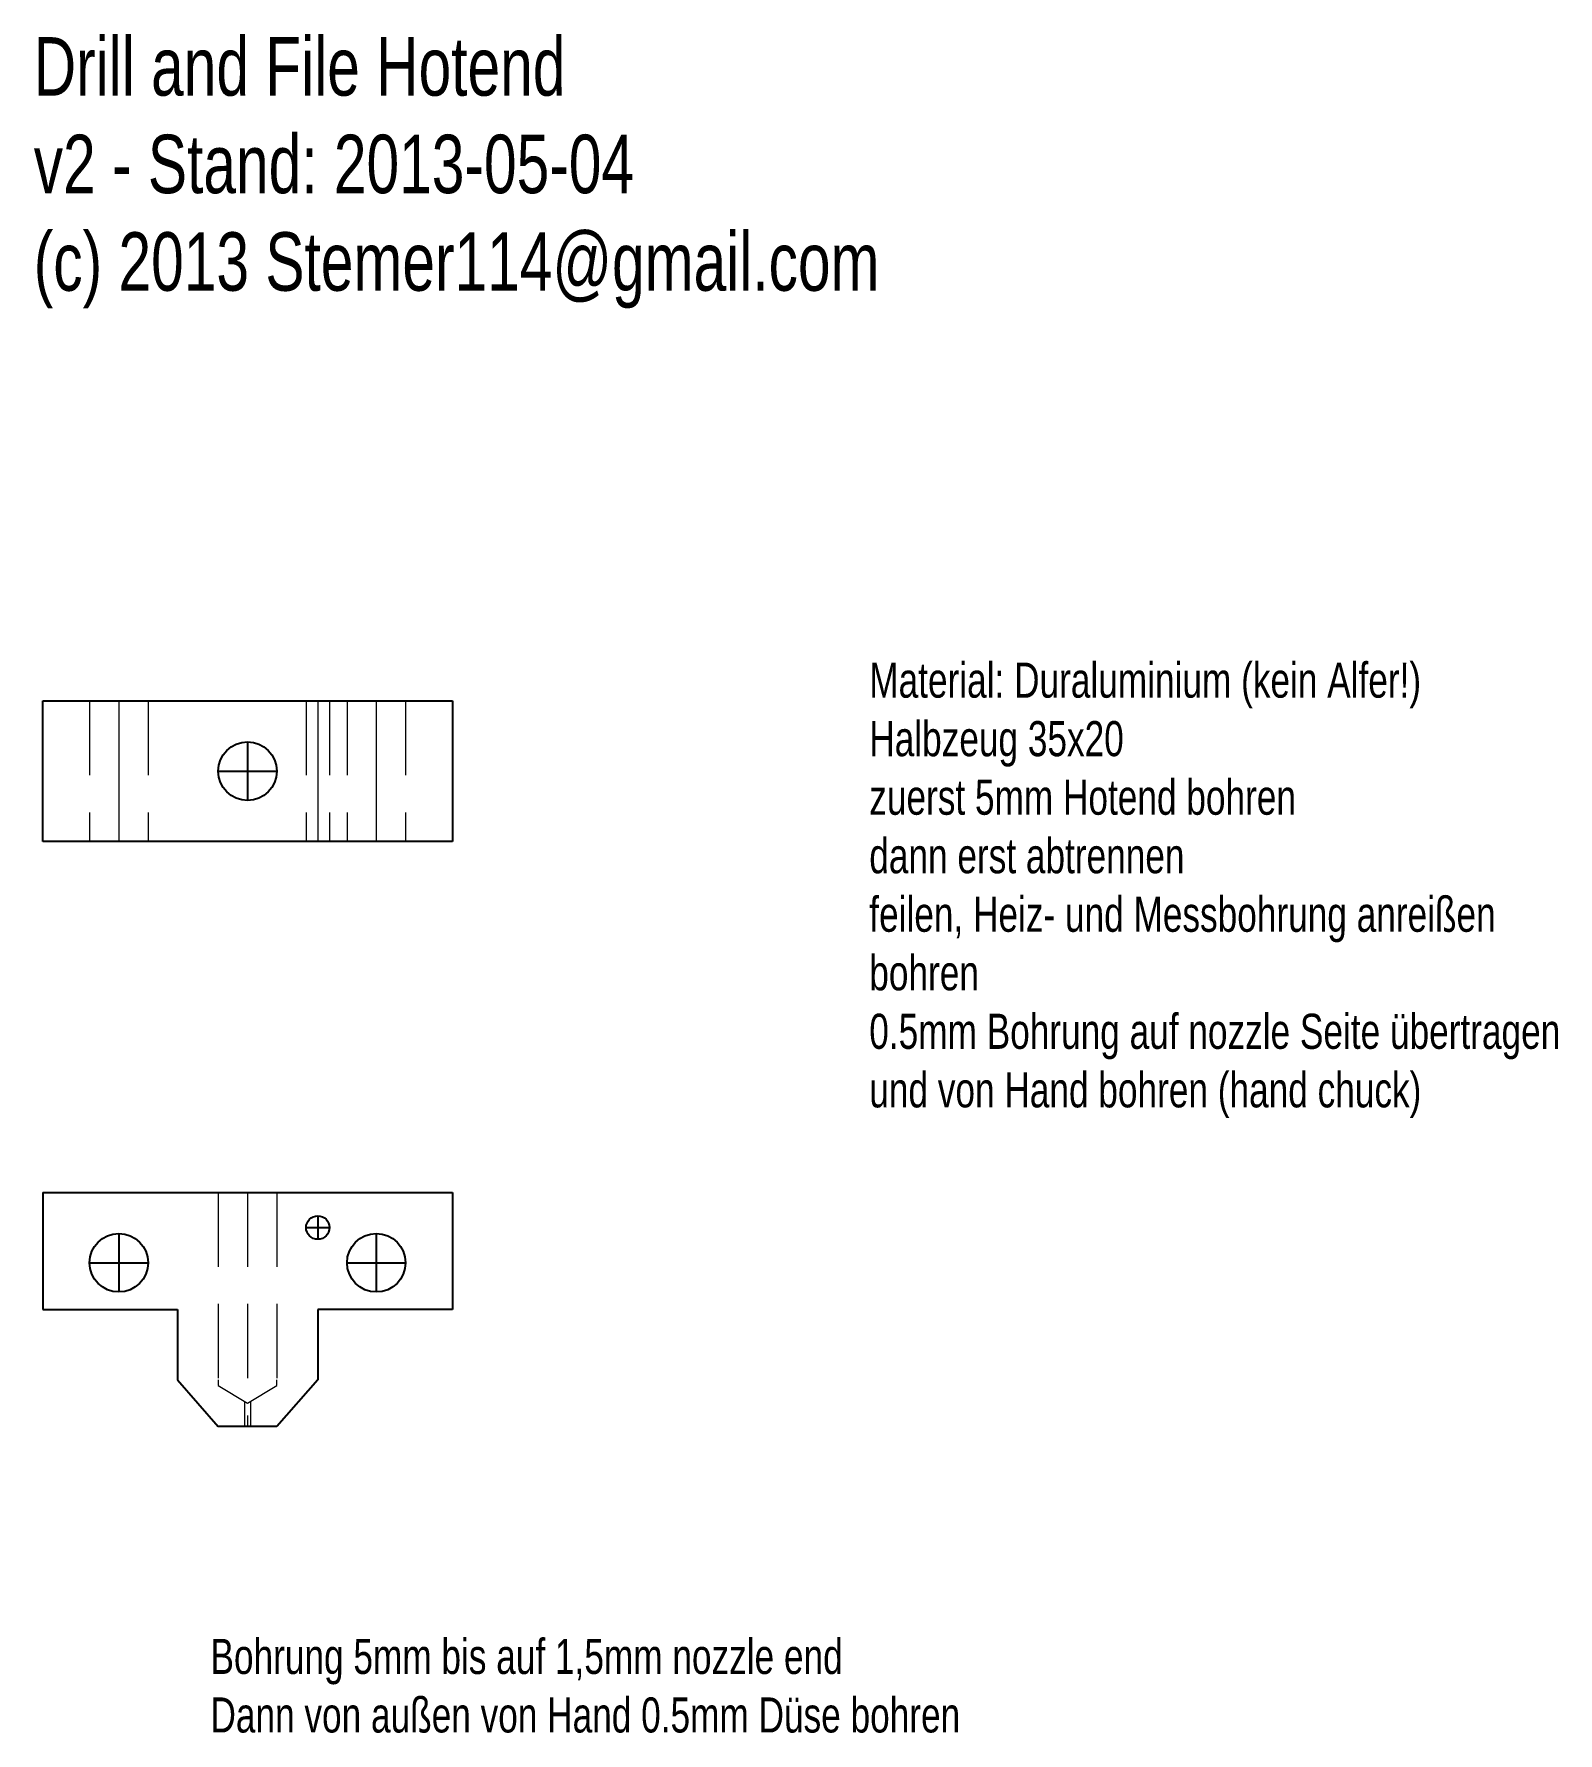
# Model space of a CAD drawing. Header units: millimetres. Extents: x -18 to 112, y -88 to 57.
import ezdxf

# ---------------------------------------------------------------- set-up
doc = ezdxf.new("R2010")
doc.units = ezdxf.units.MM
doc.linetypes.add('DASHDOT', pattern=[25.4, 12.7, -6.35, 0, -6.35])
doc.linetypes.add('DASHED2', pattern=[9.525, 6.35, -3.175])
for name, color, linetype, lineweight in [('Bohrungen', 7, 'CONTINUOUS', 25), ('Bohrungen verdeckt', 7, 'DASHED2', 18), ('HeaterBlock', 7, 'CONTINUOUS', 25), ('Masze', 3, 'CONTINUOUS', 18)]:
    doc.layers.add(name, color=color, linetype=linetype, lineweight=lineweight)
doc.styles.get("Standard").update_dxf_attribs({"font": 'txt', "width": 0.75})

msp = doc.modelspace()

# ---------------------------------------------------------------- linework, layer by layer
at = {"layer": 'Bohrungen'}
for p, q in [((0, -3.5), (0, -8.5)), ((-2.5, -6), (2.5, -6)), ((5, -45), (7, -45)), ((6, -44), (6, -46)), ((-11, -45.5), (-11, -50.5)), ((11, -45.5), (11, -50.5)), ((-13.5, -48), (-8.5, -48)), ((8.5, -48), (13.5, -48))]:
    msp.add_line(p, q, dxfattribs=at)
for centre, radius in [((0, -6), 2.5), ((6, -45), 1), ((-11, -48), 2.5), ((11, -48), 2.5)]:
    msp.add_circle(centre, radius, dxfattribs=at)
at = {"layer": 'Bohrungen verdeckt'}
for p, q in [((-13.5, 0), (-13.5, -12)), ((-8.5, 0), (-8.5, -12)), ((5, 0), (5, -12)), ((7, 0), (7, -12)), ((8.5, 0), (8.5, -12)), ((13.5, 0), (13.5, -12)), ((-2.5, -42), (-2.5, -58)), ((0, -42), (0, -62)), ((2.5, -42), (2.5, -58)), ((-2.5, -58), (-2.5, -58.5)), ((2.5, -58.5), (2.5, -58)), ((-2.5, -58.5), (0, -60)), ((0, -60), (2.5, -58.5)), ((-0.25, -59.85), (-0.25, -62)), ((0.25, -59.85), (0.25, -62))]:
    msp.add_line(p, q, dxfattribs=at)
at = {"layer": 'Bohrungen verdeckt', "linetype": 'DASHDOT'}
for p, q in [((-11, 0), (-11, -12)), ((6, 0), (6, -12)), ((11, 0), (11, -12))]:
    msp.add_line(p, q, dxfattribs=at)
at = {"layer": 'HeaterBlock'}
for p, q in [((-17.5, 0), (17.5, 0)), ((-17.5, -12), (-17.5, 0)), ((17.5, 0), (17.5, -12)), ((17.5, -12), (-17.5, -12)), ((-17.5, -42), (17.5, -42)), ((-17.5, -42), (-17.5, -52)), ((17.5, -42), (17.5, -52)), ((-17.5, -52), (-6, -52)), ((-6, -52), (-6, -58)), ((17.5, -52), (6, -52)), ((6, -52), (6, -58)), ((-6, -58), (-2.5, -62)), ((6, -58), (2.5, -62)), ((2.5, -62), (-2.5, -62))]:
    msp.add_line(p, q, dxfattribs=at)

# ---------------------------------------------------------------- texts
at = {"layer": 'Masze', "width": 100, "attachment_point": 1}
for s, insert, char_height in [('Drill and File Hotend\\Pv2 - Stand: 2013-05-04\\P(c) 2013 Stemer114@gmail.com', (-18.27, 56.72), 5), ('Material: Duraluminium (kein Alfer!)\\PHalbzeug 35x20\\Pzuerst 5mm Hotend bohren\\Pdann erst abtrennen\\Pfeilen, Heiz- und Messbohrung anreißen\\Pbohren\\P0.5mm Bohrung auf nozzle Seite übertragen\\Pund von Hand bohren (hand chuck)', (53.12, 3.28), 3), ('Bohrung 5mm bis auf 1,5mm nozzle end\\PDann von außen von Hand 0.5mm Düse bohren', (-3.17, -80.14), 3)]:
    msp.add_mtext(s, dxfattribs=dict(at, insert=insert, char_height=char_height))

doc.saveas('drawing.dxf')
